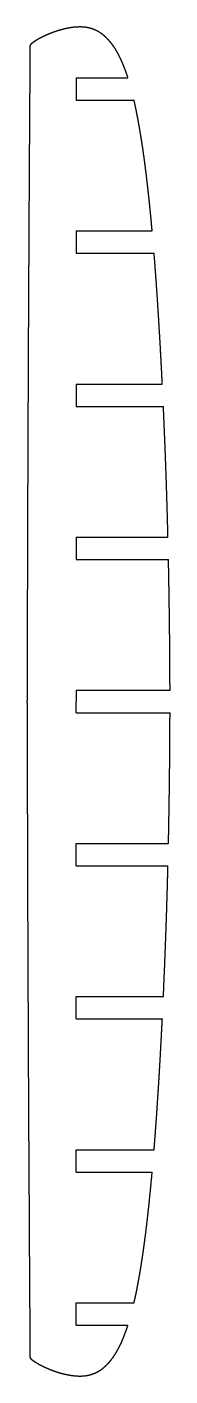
# Model space of a CAD drawing. Header units: metres. Extents: x 48 to 73, y -115 to 115.
import ezdxf

# ---------------------------------------------------------------- set-up
doc = ezdxf.new("R2010")
doc.units = ezdxf.units.M

msp = doc.modelspace()

# ---------------------------------------------------------------- linework, layer by layer
for p, q in [((56.71, 105.9, 93), (65.5, 105.9, 93)), ((56.71, 102.1, 93), (66.53, 102.1, 93)), ((56.71, 79.9, 93), (69.6, 79.9, 93)), ((56.71, 76.1, 93), (69.93, 76.1, 93)), ((56.71, 53.9, 93), (71.32, 53.9, 93)), ((56.71, 50.1, 93), (71.51, 50.1, 93)), ((56.71, 27.9, 93), (72.28, 27.9, 93)), ((56.71, 24.1, 93), (72.37, 24.1, 93)), ((56.71, 1.9, 93), (72.63, 1.9, 93)), ((56.71, -1.9, 93), (72.63, -1.9, 93)), ((56.71, -24.1, 93), (72.37, -24.1, 93)), ((56.71, -27.9, 93), (72.28, -27.9, 93)), ((56.71, -50.1, 93), (71.51, -50.1, 93)), ((56.71, -53.9, 93), (71.33, -53.9, 93)), ((56.71, -76.1, 93), (69.93, -76.1, 93)), ((56.71, -79.9, 93), (69.61, -79.9, 93)), ((56.71, -102.1, 93), (66.53, -102.1, 93)), ((56.71, -105.9, 93), (65.5, -105.9, 93))]:
    msp.add_line(p, q)
for points, knots in [([(65.5, 105.9, 93), (65.29, 106.54, 93), (65.07, 107.17, 93), (64.83, 107.8, 93), (64.58, 108.43, 93), (64.31, 109.04, 93), (64.01, 109.65, 93), (63.69, 110.24, 93), (63.11, 111.15, 93), (62.88, 111.49, 93), (62.64, 111.82, 93), (62.38, 112.13, 93), (62.11, 112.44, 93), (61.82, 112.73, 93), (61.52, 113, 93), (61.02, 113.38, 93), (60.85, 113.51, 93), (60.67, 113.63, 93), (60.48, 113.74, 93), (60.29, 113.84, 93), (60.1, 113.94, 93), (59.9, 114.02, 93), (59.49, 114.18, 93), (59.28, 114.26, 93), (59.07, 114.32, 93), (58.85, 114.37, 93), (58.64, 114.41, 93), (58.42, 114.45, 93), (58.2, 114.48, 93), (57.8, 114.51, 93), (57.61, 114.52, 93), (57.43, 114.53, 93), (57.24, 114.53, 93), (57.06, 114.52, 93), (56.87, 114.51, 93), (56.69, 114.5, 93), (56.44, 114.48, 93), (56.37, 114.47, 93), (56.31, 114.47, 93), (56.24, 114.46, 93), (56.18, 114.45, 93), (56.11, 114.44, 93), (56.05, 114.43, 93), (55.5, 114.36, 93), (55.01, 114.27, 93), (54.53, 114.16, 93), (54.06, 114.03, 93), (53.58, 113.89, 93), (53.12, 113.73, 93), (52.66, 113.56, 93), (52.01, 113.29, 93), (51.81, 113.21, 93), (51.62, 113.13, 93), (51.42, 113.04, 93), (51.23, 112.95, 93), (51.04, 112.85, 93), (50.85, 112.76, 93), (50.51, 112.58, 93), (50.36, 112.5, 93), (50.21, 112.41, 93), (50.07, 112.33, 93), (49.92, 112.24, 93), (49.78, 112.15, 93), (49.63, 112.06, 93), (49.44, 111.92, 93), (49.38, 111.88, 93), (49.33, 111.84, 93), (49.28, 111.8, 93), (49.22, 111.76, 93), (49.17, 111.72, 93), (49.12, 111.68, 93), (49.05, 111.62, 93), (49.04, 111.6, 93), (49.02, 111.58, 93), (49, 111.56, 93), (48.99, 111.55, 93), (48.97, 111.53, 93), (48.96, 111.52, 93), (48.93, 111.49, 93), (48.92, 111.47, 93), (48.91, 111.45, 93), (48.9, 111.44, 93), (48.89, 111.42, 93), (48.88, 111.41, 93), (48.88, 111.4, 93), (48.88, 111.39, 93)], [0, 0, 0, 0, 0, 0, 0, 0, 0, 0.242662, 0.242662, 0.242662, 0.242662, 0.242662, 0.242662, 0.242662, 0.389891, 0.389891, 0.389891, 0.389891, 0.389891, 0.389891, 0.389891, 0.468253, 0.468253, 0.468253, 0.468253, 0.468253, 0.468253, 0.468253, 0.548082, 0.548082, 0.548082, 0.548082, 0.548082, 0.548082, 0.548082, 0.614959, 0.614959, 0.614959, 0.614959, 0.614959, 0.614959, 0.614959, 0.638668, 0.638668, 0.638668, 0.638668, 0.638668, 0.638668, 0.638668, 0.816034, 0.816034, 0.816034, 0.816034, 0.816034, 0.816034, 0.816034, 0.892596, 0.892596, 0.892596, 0.892596, 0.892596, 0.892596, 0.892596, 0.954399, 0.954399, 0.954399, 0.954399, 0.954399, 0.954399, 0.954399, 0.97892, 0.97892, 0.97892, 0.97892, 0.97892, 0.97892, 0.97892, 0.98875, 0.98875, 0.98875, 0.98875, 0.98875, 0.98875, 0.98875, 1, 1, 1, 1, 1, 1, 1, 1, 1]), ([(48.88, 111.39, 93), (48.88, 111.39, 93), (48.88, 111.39, 93), (48.88, 111.39, 93), (48.88, 111.39, 93), (48.88, 111.39, 93), (48.88, 111.39, 93), (48.88, 111.39, 93), (48.88, 111.38, 93), (48.88, 111.38, 93), (48.88, 111.37, 93), (48.88, 111.36, 93), (48.88, 111.35, 93), (48.88, 111.33, 93), (48.88, 111.31, 93), (48.88, 111.28, 93), (48.88, 111.26, 93), (48.88, 111.25, 93), (48.88, 111.23, 93), (48.88, 111.21, 93), (48.87, 111.18, 93), (48.87, 111.16, 93), (48.87, 111.1, 93), (48.87, 111.06, 93), (48.87, 111.03, 93), (48.87, 110.99, 93), (48.87, 110.94, 93), (48.87, 110.9, 93), (48.87, 110.85, 93), (48.87, 110.72, 93), (48.87, 110.63, 93), (48.87, 110.55, 93), (48.87, 110.47, 93), (48.87, 110.39, 93), (48.87, 110.31, 93), (48.87, 110.23, 93), (48.87, 110.01, 93), (48.87, 109.87, 93), (48.87, 109.74, 93), (48.87, 109.6, 93), (48.86, 109.46, 93), (48.86, 109.33, 93), (48.86, 109.19, 93), (48.86, 108.77, 93), (48.86, 108.49, 93), (48.86, 108.2, 93), (48.85, 107.92, 93), (48.85, 107.64, 93), (48.85, 107.35, 93), (48.85, 107.07, 93), (48.84, 106.23, 93), (48.84, 105.68, 93), (48.84, 105.12, 93), (48.83, 104.57, 93), (48.83, 104.01, 93), (48.83, 103.46, 93), (48.82, 102.9, 93), (48.82, 102.02, 93), (48.82, 101.68, 93), (48.81, 101.33, 93), (48.81, 100.98, 93), (48.81, 100.61, 93), (48.81, 100.24, 93), (48.8, 99.86, 93), (48.8, 99.08, 93), (48.8, 98.68, 93), (48.79, 98.27, 93), (48.79, 97.86, 93), (48.79, 97.43, 93), (48.79, 97, 93), (48.78, 96.57, 93), (48.77, 94.72, 93), (48.76, 93.32, 93), (48.76, 91.92, 93), (48.75, 90.51, 93), (48.74, 89.11, 93), (48.73, 87.71, 93), (48.72, 86.31, 93), (48.7, 82.91, 93), (48.69, 80.92, 93), (48.68, 78.93, 93), (48.67, 76.94, 93), (48.66, 74.94, 93), (48.65, 72.95, 93), (48.64, 70.96, 93), (48.62, 67.65, 93), (48.61, 66.33, 93), (48.61, 65, 93), (48.6, 63.68, 93), (48.59, 62.36, 93), (48.59, 61.04, 93), (48.58, 59.72, 93), (48.57, 57.62, 93), (48.57, 56.84, 93), (48.56, 56.06, 93), (48.56, 55.28, 93), (48.56, 54.51, 93), (48.55, 53.73, 93), (48.55, 52.95, 93), (48.54, 49.8, 93), (48.53, 47.43, 93), (48.52, 45.06, 93), (48.51, 42.7, 93), (48.5, 40.33, 93), (48.49, 37.96, 93), (48.48, 35.59, 93), (48.47, 31.5, 93), (48.46, 29.77, 93), (48.46, 28.05, 93), (48.45, 26.32, 93), (48.45, 24.6, 93), (48.44, 22.87, 93), (48.43, 21.14, 93), (48.43, 18.39, 93), (48.42, 17.36, 93), (48.42, 16.34, 93), (48.42, 15.31, 93), (48.41, 14.28, 93), (48.41, 13.25, 93), (48.41, 12.22, 93), (48.4, 10.85, 93), (48.4, 10.51, 93), (48.4, 10.16, 93), (48.4, 9.82, 93), (48.4, 9.47, 93), (48.4, 9.13, 93), (48.4, 8.78, 93), (48.4, 8.12, 93), (48.4, 7.82, 93), (48.4, 7.52, 93), (48.39, 7.24, 93), (48.39, 6.96, 93), (48.39, 6.69, 93), (48.39, 6.42, 93), (48.39, 5.79, 93), (48.39, 5.41, 93), (48.39, 5.03, 93), (48.39, 4.65, 93), (48.39, 4.27, 93), (48.39, 3.9, 93), (48.38, 3.52, 93), (48.38, 2.94, 93), (48.38, 2.75, 93), (48.38, 2.55, 93), (48.38, 2.35, 93), (48.38, 2.16, 93), (48.38, 1.96, 93), (48.38, 1.76, 93), (48.38, 1.48, 93), (48.38, 1.38, 93), (48.38, 1.29, 93), (48.38, 1.2, 93), (48.38, 1.11, 93), (48.38, 1.02, 93), (48.38, 0.93, 93), (48.38, 0.78, 93), (48.38, 0.72, 93), (48.38, 0.67, 93), (48.38, 0.61, 93), (48.38, 0.55, 93), (48.38, 0.49, 93), (48.38, 0.44, 93), (48.38, 0.35, 93), (48.38, 0.32, 93), (48.38, 0.28, 93), (48.38, 0.25, 93), (48.38, 0.22, 93), (48.38, 0.19, 93), (48.37, 0.16, 93), (48.37, 0.11, 93), (48.37, 0.1, 93), (48.37, 0.08, 93), (48.37, 0.07, 93), (48.37, 0.05, 93), (48.37, 0.04, 93), (48.37, 0.03, 93), (48.37, 0.01, 93), (48.37, 0.01, 93), (48.37, 0.01, 93), (48.37, 0, 93), (48.37, 0, 93), (48.37, 0, 93), (48.37, 0, 93), (48.37, 0, 93), (48.37, 0, 93), (48.37, 0, 93), (48.37, 0, 93), (48.37, 0, 93), (48.37, 0, 93), (48.37, 0, 93), (48.37, -0.01, 93), (48.37, -0.01, 93), (48.37, -0.02, 93), (48.37, -0.02, 93), (48.37, -0.03, 93), (48.37, -0.04, 93), (48.37, -0.05, 93), (48.37, -0.09, 93), (48.37, -0.11, 93), (48.37, -0.14, 93), (48.37, -0.17, 93), (48.38, -0.19, 93), (48.38, -0.22, 93), (48.38, -0.25, 93), (48.38, -0.31, 93), (48.38, -0.35, 93), (48.38, -0.39, 93), (48.38, -0.43, 93), (48.38, -0.47, 93), (48.38, -0.52, 93), (48.38, -0.57, 93), (48.38, -0.68, 93), (48.38, -0.74, 93), (48.38, -0.8, 93), (48.38, -0.87, 93), (48.38, -0.94, 93), (48.38, -1.02, 93), (48.38, -1.1, 93), (48.38, -1.33, 93), (48.38, -1.47, 93), (48.38, -1.61, 93), (48.38, -1.76, 93), (48.38, -1.9, 93), (48.38, -2.05, 93), (48.38, -2.19, 93), (48.38, -2.62, 93), (48.38, -2.9, 93), (48.38, -3.18, 93), (48.38, -3.47, 93), (48.38, -3.75, 93), (48.39, -4.03, 93), (48.39, -4.31, 93), (48.39, -5.15, 93), (48.39, -5.71, 93), (48.39, -6.26, 93), (48.39, -6.82, 93), (48.4, -7.37, 93), (48.4, -7.93, 93), (48.4, -8.48, 93), (48.4, -9.37, 93), (48.4, -9.71, 93), (48.4, -10.05, 93), (48.4, -10.41, 93), (48.4, -10.77, 93), (48.41, -11.15, 93), (48.41, -11.53, 93), (48.41, -12.31, 93), (48.41, -12.71, 93), (48.41, -13.11, 93), (48.41, -13.53, 93), (48.41, -13.95, 93), (48.41, -14.38, 93), (48.42, -14.82, 93), (48.42, -16.66, 93), (48.43, -18.07, 93), (48.43, -19.47, 93), (48.43, -20.87, 93), (48.44, -22.27, 93), (48.44, -23.67, 93), (48.45, -25.07, 93), (48.46, -28.47, 93), (48.46, -30.46, 93), (48.47, -32.45, 93), (48.48, -34.44, 93), (48.48, -36.44, 93), (48.49, -38.43, 93), (48.5, -40.42, 93), (48.51, -43.79, 93), (48.52, -45.16, 93), (48.52, -46.54, 93), (48.53, -47.92, 93), (48.53, -49.29, 93), (48.54, -50.67, 93), (48.55, -52.05, 93), (48.56, -54.2, 93), (48.56, -54.98, 93), (48.56, -55.76, 93), (48.57, -56.54, 93), (48.57, -57.32, 93), (48.57, -58.1, 93), (48.58, -58.88, 93), (48.59, -61.97, 93), (48.6, -64.28, 93), (48.61, -66.59, 93), (48.63, -68.9, 93), (48.64, -71.22, 93), (48.65, -73.53, 93), (48.66, -75.84, 93), (48.69, -79.88, 93), (48.7, -81.61, 93), (48.71, -83.33, 93), (48.72, -85.06, 93), (48.73, -86.79, 93), (48.74, -88.51, 93), (48.75, -90.24, 93), (48.76, -92.99, 93), (48.77, -94.02, 93), (48.77, -95.05, 93), (48.78, -96.08, 93), (48.79, -97.1, 93), (48.79, -98.13, 93), (48.8, -99.16, 93), (48.81, -100.53, 93), (48.81, -100.88, 93), (48.81, -101.22, 93), (48.82, -101.57, 93), (48.82, -101.91, 93), (48.82, -102.26, 93), (48.82, -102.6, 93), (48.83, -103.26, 93), (48.83, -103.57, 93), (48.83, -103.86, 93), (48.83, -104.15, 93), (48.83, -104.43, 93), (48.83, -104.7, 93), (48.84, -104.96, 93), (48.84, -105.59, 93), (48.84, -105.97, 93), (48.84, -106.35, 93), (48.85, -106.73, 93), (48.85, -107.11, 93), (48.85, -107.49, 93), (48.85, -107.87, 93), (48.86, -108.44, 93), (48.86, -108.64, 93), (48.86, -108.84, 93), (48.86, -109.03, 93), (48.86, -109.23, 93), (48.86, -109.43, 93), (48.87, -109.62, 93), (48.87, -109.91, 93), (48.87, -110, 93), (48.87, -110.09, 93), (48.87, -110.18, 93), (48.87, -110.28, 93), (48.87, -110.37, 93), (48.87, -110.46, 93), (48.87, -110.61, 93), (48.87, -110.66, 93), (48.87, -110.72, 93), (48.87, -110.78, 93), (48.87, -110.84, 93), (48.87, -110.89, 93), (48.87, -110.95, 93), (48.87, -111.04, 93), (48.87, -111.07, 93), (48.87, -111.1, 93), (48.87, -111.14, 93), (48.87, -111.17, 93), (48.88, -111.2, 93), (48.88, -111.23, 93), (48.88, -111.27, 93), (48.88, -111.29, 93), (48.88, -111.31, 93), (48.88, -111.32, 93), (48.88, -111.34, 93), (48.88, -111.35, 93), (48.88, -111.36, 93), (48.88, -111.37, 93), (48.88, -111.37, 93), (48.88, -111.38, 93), (48.88, -111.38, 93), (48.88, -111.38, 93), (48.88, -111.38, 93), (48.88, -111.38, 93), (48.88, -111.39, 93), (48.88, -111.39, 93), (48.88, -111.39, 93), (48.88, -111.39, 93), (48.88, -111.39, 93), (48.88, -111.39, 93), (48.88, -111.39, 93), (48.88, -111.39, 93)], [0, 0, 0, 0, 0, 0, 0, 0, 0, 0.001771, 0.001771, 0.001771, 0.001771, 0.001771, 0.001771, 0.001771, 0.006297, 0.006297, 0.006297, 0.006297, 0.006297, 0.006297, 0.006297, 0.009638, 0.009638, 0.009638, 0.009638, 0.009638, 0.009638, 0.009638, 0.013282, 0.013282, 0.013282, 0.013282, 0.013282, 0.013282, 0.013282, 0.018784, 0.018784, 0.018784, 0.018784, 0.018784, 0.018784, 0.018784, 0.027969, 0.027969, 0.027969, 0.027969, 0.027969, 0.027969, 0.027969, 0.046899, 0.046899, 0.046899, 0.046899, 0.046899, 0.046899, 0.046899, 0.083995, 0.083995, 0.083995, 0.083995, 0.083995, 0.083995, 0.083995, 0.105918, 0.105918, 0.105918, 0.105918, 0.105918, 0.105918, 0.105918, 0.127842, 0.127842, 0.127842, 0.127842, 0.127842, 0.127842, 0.127842, 0.196828, 0.196828, 0.196828, 0.196828, 0.196828, 0.196828, 0.196828, 0.294868, 0.294868, 0.294868, 0.294868, 0.294868, 0.294868, 0.294868, 0.359849, 0.359849, 0.359849, 0.359849, 0.359849, 0.359849, 0.359849, 0.398193, 0.398193, 0.398193, 0.398193, 0.398193, 0.398193, 0.398193, 0.514691, 0.514691, 0.514691, 0.514691, 0.514691, 0.514691, 0.514691, 0.599627, 0.599627, 0.599627, 0.599627, 0.599627, 0.599627, 0.599627, 0.650199, 0.650199, 0.650199, 0.650199, 0.650199, 0.650199, 0.650199, 0.667183, 0.667183, 0.667183, 0.667183, 0.667183, 0.667183, 0.667183, 0.68262, 0.68262, 0.68262, 0.68262, 0.68262, 0.68262, 0.68262, 0.705611, 0.705611, 0.705611, 0.705611, 0.705611, 0.705611, 0.705611, 0.717567, 0.717567, 0.717567, 0.717567, 0.717567, 0.717567, 0.717567, 0.723142, 0.723142, 0.723142, 0.723142, 0.723142, 0.723142, 0.723142, 0.726705, 0.726705, 0.726705, 0.726705, 0.726705, 0.726705, 0.726705, 0.728769, 0.728769, 0.728769, 0.728769, 0.728769, 0.728769, 0.728769, 0.729974, 0.729974, 0.729974, 0.729974, 0.729974, 0.729974, 0.729974, 0.730779, 0.730779, 0.730779, 0.730779, 0.730779, 0.730779, 0.730779, 0.731568, 0.731568, 0.731568, 0.731568, 0.731568, 0.731568, 0.731568, 0.732545, 0.732545, 0.732545, 0.732545, 0.732545, 0.732545, 0.732545, 0.734427, 0.734427, 0.734427, 0.734427, 0.734427, 0.734427, 0.734427, 0.736518, 0.736518, 0.736518, 0.736518, 0.736518, 0.736518, 0.736518, 0.738609, 0.738609, 0.738609, 0.738609, 0.738609, 0.738609, 0.738609, 0.742152, 0.742152, 0.742152, 0.742152, 0.742152, 0.742152, 0.742152, 0.74909, 0.74909, 0.74909, 0.74909, 0.74909, 0.74909, 0.74909, 0.762685, 0.762685, 0.762685, 0.762685, 0.762685, 0.762685, 0.762685, 0.77072, 0.77072, 0.77072, 0.77072, 0.77072, 0.77072, 0.77072, 0.778754, 0.778754, 0.778754, 0.778754, 0.778754, 0.778754, 0.778754, 0.804037, 0.804037, 0.804037, 0.804037, 0.804037, 0.804037, 0.804037, 0.839971, 0.839971, 0.839971, 0.839971, 0.839971, 0.839971, 0.839971, 0.864793, 0.864793, 0.864793, 0.864793, 0.864793, 0.864793, 0.864793, 0.878848, 0.878848, 0.878848, 0.878848, 0.878848, 0.878848, 0.878848, 0.920555, 0.920555, 0.920555, 0.920555, 0.920555, 0.920555, 0.920555, 0.951697, 0.951697, 0.951697, 0.951697, 0.951697, 0.951697, 0.951697, 0.970239, 0.970239, 0.970239, 0.970239, 0.970239, 0.970239, 0.970239, 0.976467, 0.976467, 0.976467, 0.976467, 0.976467, 0.976467, 0.976467, 0.982127, 0.982127, 0.982127, 0.982127, 0.982127, 0.982127, 0.982127, 0.990557, 0.990557, 0.990557, 0.990557, 0.990557, 0.990557, 0.990557, 0.994941, 0.994941, 0.994941, 0.994941, 0.994941, 0.994941, 0.994941, 0.996985, 0.996985, 0.996985, 0.996985, 0.996985, 0.996985, 0.996985, 0.998291, 0.998291, 0.998291, 0.998291, 0.998291, 0.998291, 0.998291, 0.999048, 0.999048, 0.999048, 0.999048, 0.999048, 0.999048, 0.999048, 0.99949, 0.99949, 0.99949, 0.99949, 0.99949, 0.99949, 0.99949, 0.999685, 0.999685, 0.999685, 0.999685, 0.999685, 0.999685, 0.999685, 1, 1, 1, 1, 1, 1, 1, 1, 1]), ([(69.6, 79.9, 93), (69.6, 79.99, 93), (69.59, 80.09, 93), (69.58, 80.18, 93), (69.57, 80.28, 93), (69.56, 80.37, 93), (69.55, 80.47, 93), (69.54, 80.56, 93), (69.44, 81.71, 93), (69.34, 82.76, 93), (69.24, 83.81, 93), (69.13, 84.87, 93), (69.02, 85.92, 93), (68.9, 86.97, 93), (68.78, 88.02, 93), (68.54, 90.03, 93), (68.42, 91, 93), (68.29, 91.97, 93), (68.16, 92.94, 93), (68.02, 93.9, 93), (67.88, 94.87, 93), (67.72, 95.83, 93), (67.47, 97.33, 93), (67.38, 97.87, 93), (67.28, 98.41, 93), (67.18, 98.95, 93), (67.08, 99.49, 93), (66.97, 100.03, 93), (66.86, 100.57, 93), (66.72, 101.23, 93), (66.69, 101.36, 93), (66.67, 101.49, 93), (66.64, 101.61, 93), (66.61, 101.73, 93), (66.58, 101.86, 93), (66.55, 101.98, 93), (66.53, 102.1, 93)], [0, 0, 0, 0, 0, 0, 0, 0, 0, 0.033935, 0.033935, 0.033935, 0.033935, 0.033935, 0.033935, 0.033935, 0.410514, 0.410514, 0.410514, 0.410514, 0.410514, 0.410514, 0.410514, 0.758073, 0.758073, 0.758073, 0.758073, 0.758073, 0.758073, 0.758073, 0.953775, 0.953775, 0.953775, 0.953775, 0.953775, 0.953775, 0.953775, 1, 1, 1, 1, 1, 1, 1, 1, 1]), ([(71.32, 53.9, 93), (71.32, 54.07, 93), (71.31, 54.24, 93), (71.3, 54.4, 93), (71.29, 54.57, 93), (71.28, 54.74, 93), (71.27, 54.91, 93), (71.27, 55.07, 93), (71.24, 55.61, 93), (71.22, 55.98, 93), (71.2, 56.35, 93), (71.18, 56.72, 93), (71.16, 57.09, 93), (71.14, 57.46, 93), (71.12, 57.84, 93), (70.98, 60.44, 93), (70.86, 62.68, 93), (70.72, 64.92, 93), (70.58, 67.16, 93), (70.43, 69.39, 93), (70.28, 71.63, 93), (70.11, 73.87, 93), (69.93, 76.1, 93)], [0, 0, 0, 0, 0, 0, 0, 0, 0, 0.060344, 0.060344, 0.060344, 0.060344, 0.060344, 0.060344, 0.060344, 0.193788, 0.193788, 0.193788, 0.193788, 0.193788, 0.193788, 0.193788, 1, 1, 1, 1, 1, 1, 1, 1, 1]), ([(72.28, 27.9, 93), (72.24, 29.62, 93), (72.2, 31.34, 93), (72.15, 33.05, 93), (72.1, 34.77, 93), (72.04, 36.49, 93), (71.98, 38.21, 93), (71.92, 39.92, 93), (71.82, 42.7, 93), (71.78, 43.76, 93), (71.73, 44.81, 93), (71.69, 45.87, 93), (71.65, 46.93, 93), (71.6, 47.99, 93), (71.55, 49.04, 93), (71.51, 50.1, 93)], [0, 0, 0, 0, 0, 0, 0, 0, 0, 0.618938, 0.618938, 0.618938, 0.618938, 0.618938, 0.618938, 0.618938, 1, 1, 1, 1, 1, 1, 1, 1, 1]), ([(69.93, -76.1, 93), (70.01, -75.14, 93), (70.08, -74.17, 93), (70.15, -73.21, 93), (70.23, -72.25, 93), (70.3, -71.28, 93), (70.36, -70.32, 93), (70.43, -69.36, 93), (70.56, -67.4, 93), (70.62, -66.41, 93), (70.69, -65.41, 93), (70.75, -64.42, 93), (70.81, -63.42, 93), (70.87, -62.43, 93), (70.92, -61.44, 93), (71.01, -59.99, 93), (71.03, -59.55, 93), (71.05, -59.1, 93), (71.08, -58.65, 93), (71.1, -58.2, 93), (71.13, -57.75, 93), (71.15, -57.31, 93), (71.19, -56.49, 93), (71.21, -56.12, 93), (71.23, -55.75, 93), (71.25, -55.38, 93), (71.27, -55.01, 93), (71.29, -54.64, 93), (71.31, -54.27, 93), (71.33, -53.9, 93)], [0, 0, 0, 0, 0, 0, 0, 0, 0, 0.347441, 0.347441, 0.347441, 0.347441, 0.347441, 0.347441, 0.347441, 0.705518, 0.705518, 0.705518, 0.705518, 0.705518, 0.705518, 0.705518, 0.866882, 0.866882, 0.866882, 0.866882, 0.866882, 0.866882, 0.866882, 1, 1, 1, 1, 1, 1, 1, 1, 1]), ([(66.53, -102.1, 93), (66.55, -102, 93), (66.57, -101.91, 93), (66.59, -101.81, 93), (66.62, -101.71, 93), (66.64, -101.61, 93), (66.66, -101.52, 93), (66.68, -101.42, 93), (66.85, -100.67, 93), (66.98, -100.02, 93), (67.11, -99.37, 93), (67.23, -98.72, 93), (67.35, -98.06, 93), (67.46, -97.41, 93), (67.57, -96.76, 93), (67.8, -95.35, 93), (67.92, -94.6, 93), (68.03, -93.84, 93), (68.14, -93.09, 93), (68.24, -92.33, 93), (68.34, -91.58, 93), (68.44, -90.82, 93), (68.69, -88.8, 93), (68.84, -87.53, 93), (68.98, -86.26, 93), (69.12, -84.99, 93), (69.25, -83.72, 93), (69.37, -82.45, 93), (69.49, -81.17, 93), (69.61, -79.9, 93)], [0, 0, 0, 0, 0, 0, 0, 0, 0, 0.03636, 0.03636, 0.03636, 0.03636, 0.03636, 0.03636, 0.03636, 0.272744, 0.272744, 0.272744, 0.272744, 0.272744, 0.272744, 0.272744, 0.544487, 0.544487, 0.544487, 0.544487, 0.544487, 0.544487, 0.544487, 1, 1, 1, 1, 1, 1, 1, 1, 1]), ([(48.88, -111.39, 93), (48.88, -111.39, 93), (48.88, -111.4, 93), (48.88, -111.41, 93), (48.89, -111.42, 93), (48.89, -111.42, 93), (48.89, -111.43, 93), (48.9, -111.44, 93), (48.91, -111.46, 93), (48.93, -111.48, 93), (48.94, -111.5, 93), (48.96, -111.52, 93), (48.98, -111.55, 93), (49.01, -111.57, 93), (49.03, -111.59, 93), (49.09, -111.65, 93), (49.12, -111.67, 93), (49.15, -111.7, 93), (49.19, -111.73, 93), (49.23, -111.77, 93), (49.27, -111.8, 93), (49.31, -111.83, 93), (49.41, -111.9, 93), (49.46, -111.94, 93), (49.52, -111.98, 93), (49.58, -112.02, 93), (49.64, -112.06, 93), (49.7, -112.1, 93), (49.77, -112.14, 93), (49.92, -112.24, 93), (50, -112.29, 93), (50.08, -112.34, 93), (50.17, -112.39, 93), (50.25, -112.43, 93), (50.33, -112.48, 93), (50.42, -112.53, 93), (50.71, -112.69, 93), (50.92, -112.8, 93), (51.13, -112.9, 93), (51.35, -113, 93), (51.56, -113.1, 93), (51.78, -113.2, 93), (52, -113.29, 93), (52.5, -113.5, 93), (52.79, -113.61, 93), (53.07, -113.71, 93), (53.36, -113.81, 93), (53.65, -113.9, 93), (53.95, -113.99, 93), (54.24, -114.07, 93), (54.69, -114.18, 93), (54.84, -114.22, 93), (54.99, -114.25, 93), (55.14, -114.28, 93), (55.29, -114.31, 93), (55.44, -114.34, 93), (55.59, -114.37, 93), (55.82, -114.4, 93), (55.89, -114.41, 93), (55.97, -114.42, 93), (56.05, -114.43, 93), (56.12, -114.44, 93), (56.2, -114.45, 93), (56.27, -114.46, 93), (56.44, -114.48, 93), (56.52, -114.49, 93), (56.61, -114.5, 93), (56.7, -114.5, 93), (56.79, -114.51, 93), (56.87, -114.51, 93), (56.96, -114.52, 93), (57.39, -114.53, 93), (57.73, -114.53, 93), (58.07, -114.51, 93), (58.41, -114.47, 93), (58.74, -114.41, 93), (59.07, -114.33, 93), (59.4, -114.22, 93), (60, -113.98, 93), (60.29, -113.85, 93), (60.56, -113.7, 93), (60.82, -113.54, 93), (61.08, -113.36, 93), (61.32, -113.16, 93), (61.56, -112.96, 93), (61.95, -112.59, 93), (62.11, -112.42, 93), (62.26, -112.26, 93), (62.41, -112.08, 93), (62.56, -111.91, 93), (62.7, -111.73, 93), (62.83, -111.54, 93), (63.21, -111.01, 93), (63.44, -110.65, 93), (63.66, -110.28, 93), (63.86, -109.91, 93), (64.06, -109.53, 93), (64.24, -109.14, 93), (64.42, -108.75, 93), (64.72, -108.06, 93), (64.84, -107.76, 93), (64.96, -107.45, 93), (65.07, -107.14, 93), (65.19, -106.83, 93), (65.29, -106.52, 93), (65.4, -106.21, 93), (65.5, -105.9, 93)], [0, 0, 0, 0, 0, 0, 0, 0, 0, 0.00084913, 0.00084913, 0.00084913, 0.00084913, 0.00084913, 0.00084913, 0.00084913, 0.00312142, 0.00312142, 0.00312142, 0.00312142, 0.00312142, 0.00312142, 0.00312142, 0.00562094, 0.00562094, 0.00562094, 0.00562094, 0.00562094, 0.00562094, 0.00562094, 0.00834768, 0.00834768, 0.00834768, 0.00834768, 0.00834768, 0.00834768, 0.00834768, 0.01160422, 0.01160422, 0.01160422, 0.01160422, 0.01160422, 0.01160422, 0.01160422, 0.01958395, 0.01958395, 0.01958395, 0.01958395, 0.01958395, 0.01958395, 0.01958395, 0.02986165, 0.02986165, 0.02986165, 0.02986165, 0.02986165, 0.02986165, 0.02986165, 0.03501806, 0.03501806, 0.03501806, 0.03501806, 0.03501806, 0.03501806, 0.03501806, 0.03759548, 0.03759548, 0.03759548, 0.03759548, 0.03759548, 0.03759548, 0.03759548, 0.04053469, 0.04053469, 0.04053469, 0.04053469, 0.04053469, 0.04053469, 0.04053469, 0.05202157, 0.05202157, 0.05202157, 0.05202157, 0.05202157, 0.05202157, 0.05202157, 0.06251225, 0.06251225, 0.06251225, 0.06251225, 0.06251225, 0.06251225, 0.06251225, 0.07021137, 0.07021137, 0.07021137, 0.07021137, 0.07021137, 0.07021137, 0.07021137, 0.08457895, 0.08457895, 0.08457895, 0.08457895, 0.08457895, 0.08457895, 0.08457895, 0.09562989, 0.09562989, 0.09562989, 0.09562989, 0.09562989, 0.09562989, 0.09562989, 0.09562989, 0.09562989])]:
    msp.add_open_spline(points, degree=8, knots=knots)
for points, degree in [([(56.71, 105.9, 93), (56.71, 102.1, 93)], 1), ([(56.71, 79.9, 93), (56.71, 76.1, 93)], 1), ([(56.71, 53.9, 93), (56.71, 50.1, 93)], 1), ([(56.71, 27.9, 93), (56.71, 24.1, 93)], 1), ([(72.63, 1.9, 93), (72.62, 4.68, 93), (72.61, 7.45, 93), (72.59, 10.23, 93), (72.56, 13, 93), (72.52, 15.78, 93), (72.48, 18.55, 93), (72.43, 21.33, 93), (72.37, 24.1, 93)], 8), ([(56.71, 1.9, 93), (56.71, 0, 93)], 1), ([(56.71, -1.9, 93), (56.71, 0, 93)], 1), ([(72.37, -24.1, 93), (72.43, -21.33, 93), (72.48, -18.55, 93), (72.52, -15.78, 93), (72.56, -13, 93), (72.59, -10.23, 93), (72.61, -7.45, 93), (72.62, -4.68, 93), (72.63, -1.9, 93)], 8), ([(56.71, -27.9, 93), (56.71, -24.1, 93)], 1), ([(71.51, -50.1, 93), (71.63, -47.33, 93), (71.75, -44.55, 93), (71.86, -41.78, 93), (71.96, -39, 93), (72.05, -36.23, 93), (72.14, -33.45, 93), (72.22, -30.68, 93), (72.28, -27.9, 93)], 8), ([(56.71, -53.9, 93), (56.71, -50.1, 93)], 1), ([(56.71, -79.9, 93), (56.71, -76.1, 93)], 1), ([(56.71, -105.9, 93), (56.71, -102.1, 93)], 1)]:
    msp.add_open_spline(points, degree=degree)

doc.saveas('drawing.dxf')
